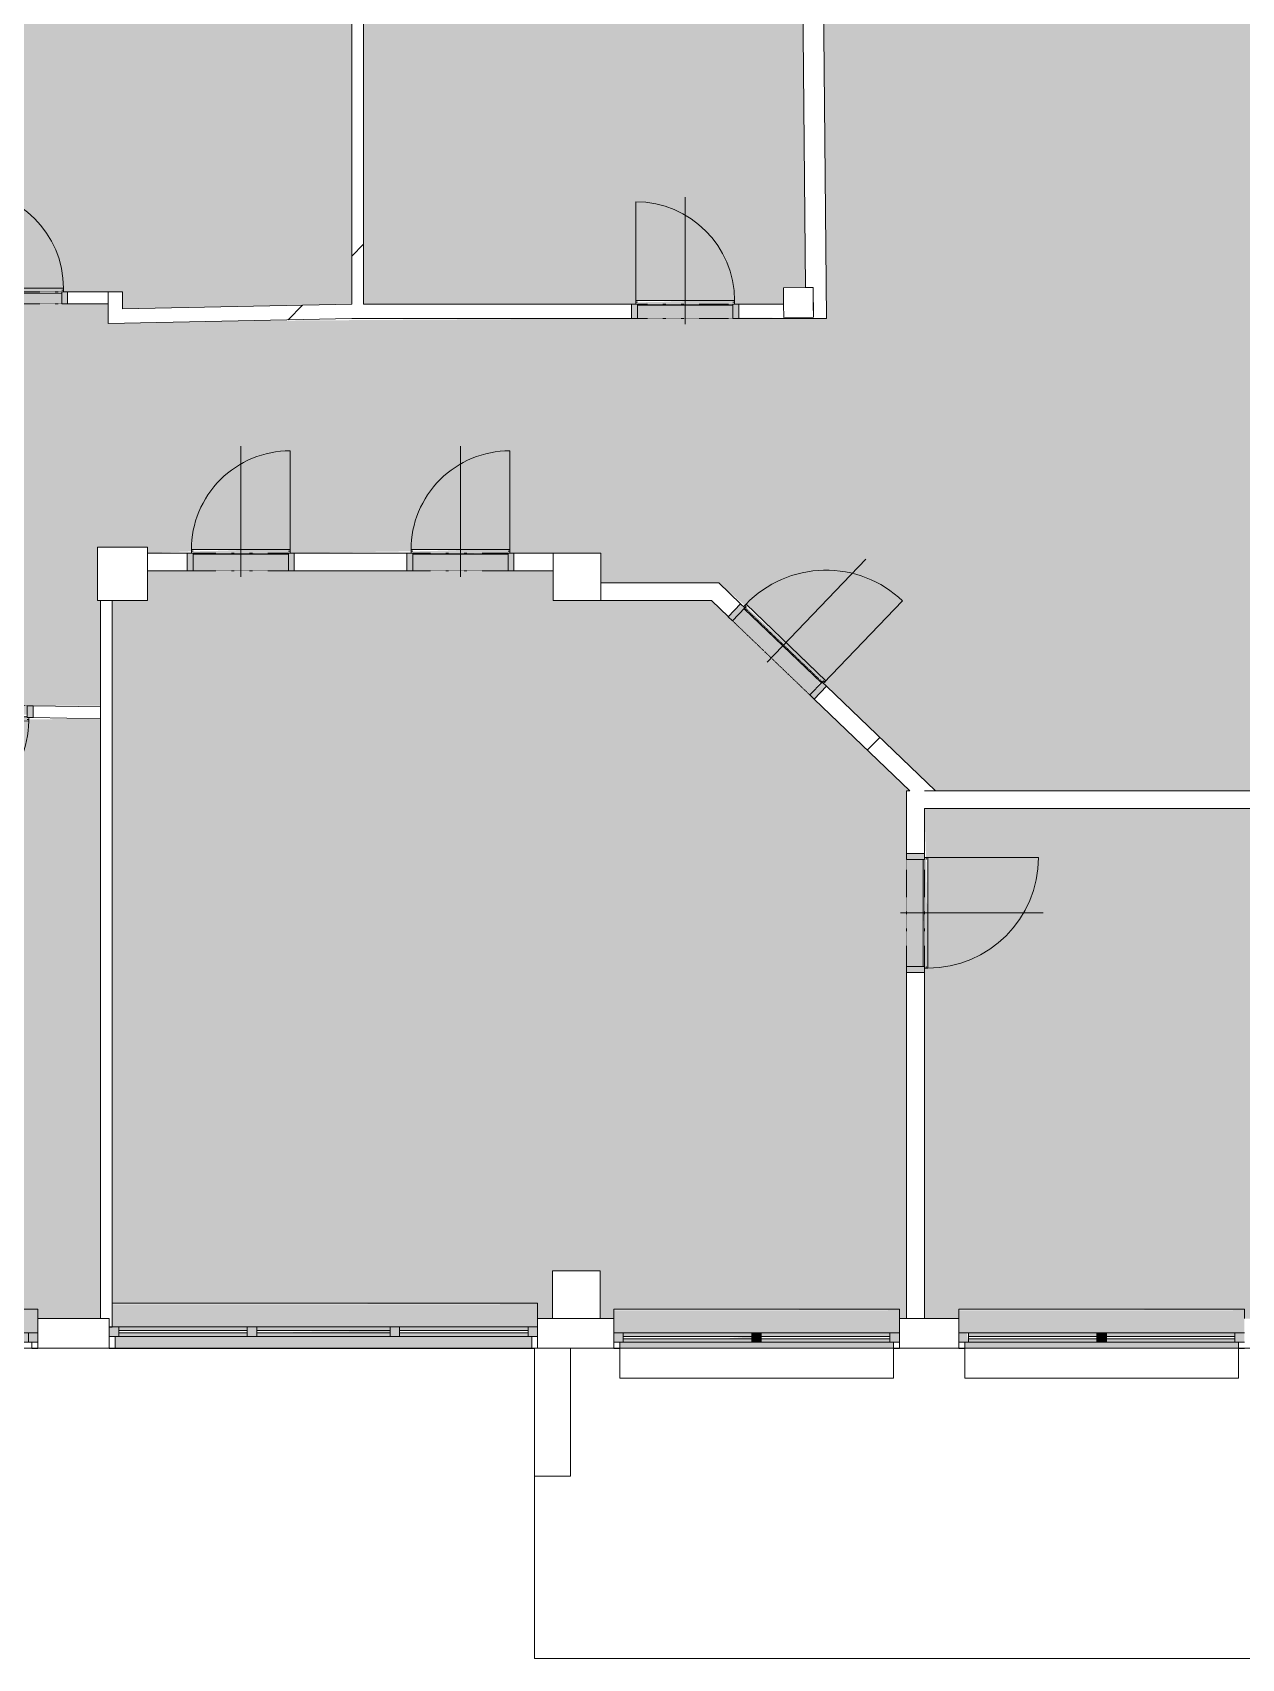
# Model space of a CAD drawing. Header units: millimetres. Extents: x -4051 to 472247, y -45352 to 20466.
# Drawn here: x 340575 to 350735, y -31577 to -17908 of the extents above; entities that cross this region are included whole.
import ezdxf

# ---------------------------------------------------------------- set-up
doc = ezdxf.new("R2010")
doc.units = ezdxf.units.MM
doc.linetypes.add('Čerchovaná se dvěma tečkami', pattern=[2.59, 1, -0.53, 0, -0.53, 0, -0.53])
for name, color, linetype, lineweight in [('A-DETL-THIN', 151, 'Continuous', 9), ('A-DOOR', 31, 'Continuous', 9), ('A-DOOR-FRAM', 31, 'Continuous', 9), ('A-FLOR', 192, 'Continuous', 9), ('A-GENM', 13, 'Continuous', 9), ('A-GLAZ', 151, 'Continuous', 9), ('A-WALL', 113, 'Continuous', 9), ('A-WALL-PATT', 111, 'Continuous', 9), ('Q-SPCQ', 91, 'Continuous', 9), ('S-COLS', 52, 'Continuous', 9)]:
    doc.layers.add(name, color=color, linetype=linetype, lineweight=lineweight)
pattern_1 = [(45, (261221, 0), (-4242.64, 4242.64), [])]
pattern_2 = [(45, (261221, 0), (-7184.2, 7184.2), []), (45, (264094, 0), (-7184.2, 7184.2), []), (45, (269842, 0), (-4310.5, 10057.9), [4064, -2032, 67.06, -1964.94])]

# ---------------------------------------------------------------- blocks, each defined once
blk = doc.blocks.new('DVERE_1k_oblozka - DD03_01_800x1970_koupelna-1935638-Mapka _ závislý 1')
at = {"layer": 'A-DOOR'}
h = blk.add_hatch(color=151, dxfattribs=at)
h.paths.add_polyline_path([(450, -63), (450, 57), (400, 57), (400, -63)])
h.paths.add_polyline_path([(-400, -63), (-400, 57), (-450, 57), (-450, -63)])
blk.add_hatch(color=151, dxfattribs=at).paths.add_polyline_path([(312, 47), (400, 57), (415, 87), (-400, 72), (-400, 47)])
for p, q in [((0, -113), (0, 957)), ((-415, 57), (-415, 917)), ((-400, 57), (-450, 57)), ((-450, 57), (-450, -63)), ((415, 87), (-415, 87)), ((-415, 87), (-415, 72)), ((-415, 72), (-400, 72)), ((-400, -63), (-400, 57)), ((-400, 47), (400, 47)), ((305, 87), (-305, 87)), ((400, 72), (415, 72)), ((450, 57), (400, 57)), ((400, 57), (400, -63)), ((415, 72), (415, 87)), ((415, 87), (415, 57)), ((450, -63), (450, 57)), ((-450, -63), (-400, -63)), ((400, -63), (450, -63))]:
    blk.add_line(p, q, dxfattribs=at)
at = {"layer": 'A-DOOR', "linetype": 'Čerchovaná se dvěma tečkami'}
for p, q in [((-400, 57), (400, 57)), ((-400, -63), (400, -63))]:
    blk.add_line(p, q, dxfattribs=at)
at = {"layer": 'A-DOOR'}
blk.add_arc((-415, 87), 830, 360, 90, dxfattribs=at)
at = {"layer": 'A-DOOR-FRAM'}
for p, q in [((-400, 57), (-450, 57)), ((-400, -63), (-400, 57)), ((400, 57), (400, -63)), ((400, 57), (450, 57)), ((-450, -63), (-400, -63)), ((450, -63), (400, -63))]:
    blk.add_line(p, q, dxfattribs=at)
blk = doc.blocks.new('OKNO_1k_nadsvetlik - OKNO_1k_nadsvetlik_1200 x 1850-1969509-Mapka _ závislý 1')
at = {"layer": 'A-GLAZ'}
h = blk.add_hatch(color=256, dxfattribs=at)
h.paths.add_polyline_path([(520, 75), (520, -5), (600, -5), (600, 75)])
h.paths.add_polyline_path([(-600, 75), (-600, -5), (-520, -5), (-520, 75)])
blk.add_hatch(color=256, dxfattribs=at).paths.add_polyline_path([(-520, 75), (-520, -5), (520, -5), (520, 75), (-190, 75)])
for p, q in [((-550, 126), (-600, 126)), ((-600, 75), (-550, 75)), ((-520, 75), (-600, 75)), ((-550, 75), (-550, 125)), ((520, 75), (-520, 75)), ((-520, 75), (-520, -5)), ((600, 75), (520, 75)), ((520, -5), (520, 75)), ((600, 126), (550, 126)), ((550, 125), (550, 75)), ((550, 75), (600, 75)), ((-600, -5), (-520, -5)), ((-520, -5), (520, -5)), ((520, -5), (600, -5))]:
    blk.add_line(p, q, dxfattribs=at)
blk = doc.blocks.new('parapet s nosem_vnitní - parapet s nosem_vnitní-V100-Mapka _ závislý 1')
at = {"layer": 'A-GENM'}
for points in [[(-190, 0), (-600, 0), (-600, -190), (600, -190), (600, 0), (520, 0)], [(-600, -190), (-600, -197), (-190, -190)]]:
    blk.add_hatch(color=151, dxfattribs=at).paths.add_polyline_path(points)
for p, q in [((-600, -190), (-600, -120)), ((600, -120), (600, -190)), ((-600, -190), (-600, -200)), ((-600, -200), (600, -200)), ((-600, -200), (600, -200)), ((600, -200), (600, -190))]:
    blk.add_line(p, q, dxfattribs=at)
blk = doc.blocks.new('OKNO_3k_nadsvetlik - OKNO_3k_nadsvetlik_3600x1850-1975422-Mapka _ závislý 1')
at = {"layer": 'A-GLAZ'}
h = blk.add_hatch(color=256, dxfattribs=at)
h.paths.add_polyline_path([(1800, 25), (1720, 25), (1720, -55), (1800, -53)])
h.paths.add_polyline_path([(-1800, 25), (-1800, -55), (-1720, -55), (-1720, 25)])
h = blk.add_hatch(color=256, dxfattribs=at)
h.paths.add_polyline_path([(-640, 25), (-1720, 25), (-1720, -5), (-640, -5)])
h.paths.add_polyline_path([(756, 25), (640, 25), (640, -5), (1720, -5), (1720, 25)])
h.paths.add_polyline_path([(-560, 25), (-560, -5), (560, -5), (560, 25)])
h.paths.add_polyline_path([(560, -25), (-560, -25), (-560, -55), (560, -55)])
h.paths.add_polyline_path([(-1298, -25), (-1720, -25), (-1720, -55), (-640, -55), (-640, -25)])
h.paths.add_polyline_path([(756, -25), (640, -25), (640, -55), (1720, -55), (1720, -25)])
h = blk.add_hatch(color=256, dxfattribs=at)
h.paths.add_polyline_path([(-640, 25), (-640, -55), (-560, -55), (-560, 25)])
h.paths.add_polyline_path([(560, 25), (560, -55), (640, -55), (640, 25)])
blk.add_hatch(color=256, dxfattribs=at).paths.add_polyline_path([(-560, -5), (-560, -25), (560, -5)])
at = {"layer": 'A-GLAZ', "color": 63}
for p, q in [((-1800, 25), (-1750, 25)), ((-1720, 25), (-1800, 25)), ((-1750, 25), (-1750, 125)), ((-1720, -55), (-1720, 25)), ((-560, 25), (-640, 25)), ((-640, 25), (-640, -55)), ((-560, -55), (-560, 25)), ((640, 25), (560, 25)), ((560, 25), (560, -55)), ((640, -55), (640, 25)), ((1800, 25), (1720, 25)), ((1720, 25), (1720, -55)), ((1750, 125), (1750, 25)), ((1750, 25), (1800, 25)), ((-1800, -55), (-1720, -55)), ((-640, -5), (-1720, -5)), ((-1720, -5), (-1720, -25)), ((-1720, -25), (-640, -25)), ((-640, -25), (-640, -5)), ((-640, -55), (-560, -55)), ((560, -5), (-560, -5)), ((-560, -5), (-560, -25)), ((-560, -25), (560, -25)), ((560, -25), (560, -5)), ((560, -55), (640, -55)), ((1720, -5), (640, -5)), ((640, -5), (640, -25)), ((640, -25), (1720, -25)), ((1720, -25), (1720, -5)), ((1720, -55), (1800, -55))]:
    blk.add_line(p, q, dxfattribs=at)
at = {"layer": 'A-GLAZ', "color": 40}
for p, q in [((-1750, 126), (-1775, 126)), ((1800, 126), (1750, 126))]:
    blk.add_line(p, q, dxfattribs=at)
at = {"layer": 'A-GLAZ', "color": 41}
blk.add_line((1750, 126), (-1750, 126), dxfattribs=at)
at = {"layer": 'A-GLAZ', "color": 253}
for p, q in [((-640, 25), (-1720, 25)), ((560, 25), (-560, 25)), ((1720, 25), (640, 25)), ((-1720, -55), (-640, -55)), ((-560, -55), (560, -55)), ((640, -55), (1720, -55))]:
    blk.add_line(p, q, dxfattribs=at)
blk = doc.blocks.new('parapet s nosem_vnitní - parapet s nosem_vnitní-1280309-Mapka _ závislý 1')
at = {"layer": 'A-GENM'}
blk.add_hatch(color=151, dxfattribs=at).paths.add_polyline_path([(-1720, 0), (-1800, 0), (-1800, -190), (1775, -190), (1775, 0), (-1298, 0)])
at = {"layer": 'A-GENM', "color": 253}
for p, q in [((-1800, -190), (-1800, -70)), ((-1800, -190), (-1800, -200)), ((-1800, -200), (1779, -200)), ((-1800, -200), (1779, -200))]:
    blk.add_line(p, q, dxfattribs=at)
blk = doc.blocks.new('parapet_ext - parapet_ext-1802008-Mapka _ závislý 1')
at = {"layer": 'Q-SPCQ'}
blk.add_hatch(color=151, dxfattribs=at).paths.add_polyline_path([(1750, 100), (-1750, 100), (-1750, 0), (1750, 0)])
at = {"layer": 'Q-SPCQ', "color": 253}
blk.add_line((-1750, 100), (1750, 100), dxfattribs=at)
blk = doc.blocks.new('OKNO_2k_nadsvetlik - OKNO_2k_nadsvetlik 1800x2400-1972502-Mapka _ závislý 1')
at = {"layer": 'A-GLAZ'}
h = blk.add_hatch(color=256, dxfattribs=at)
h.paths.add_polyline_path([(-1120, 75), (-1200, 75), (-1200, -5), (-1120, -5), (-1120, 75)])
h.paths.add_polyline_path([(1200, 75), (1120, 75), (1120, -5), (1200, -5)])
h = blk.add_hatch(color=256, dxfattribs=at)
h.paths.add_polyline_path([(288, 75), (40, 75), (40, 45), (1120, 45), (1120, 75)])
h.paths.add_polyline_path([(-1120, 75), (-1120, 45), (-40, 45), (-40, 75), (-739, 75)])
h.paths.add_polyline_path([(40, 25), (40, -5), (1120, -5), (1120, 25), (288, 25)])
h.paths.add_polyline_path([(-739, 25), (-1120, 25), (-1120, -5), (-40, -5), (-40, 25)])
for points in [[(-40, -5), (40, -5), (40, 75), (-40, 75)], [(40, 45), (40, 25), (288, 45)]]:
    blk.add_hatch(color=256, dxfattribs=at).paths.add_polyline_path(points)
for p, q in [((-1150, 126), (-1200, 126)), ((-1200, 75), (-1150, 75)), ((-1120, 75), (-1200, 75)), ((-1150, 75), (-1150, 125)), ((-1120, -5), (-1120, 75)), ((-40, 75), (-1120, 75)), ((-40, 45), (-1120, 45)), ((-1120, 45), (-1120, 25)), ((-1120, 25), (-40, 25)), ((40, 75), (-40, 75)), ((-40, 75), (-40, -5)), ((-40, 25), (-40, 45)), ((1120, 75), (40, 75)), ((40, -5), (40, 75)), ((1120, 45), (40, 45)), ((40, 45), (40, 25)), ((40, 25), (1120, 25)), ((1200, 75), (1120, 75)), ((1120, 75), (1120, -5)), ((1120, 25), (1120, 45)), ((1200, 126), (1150, 126)), ((1150, 125), (1150, 75)), ((1150, 75), (1200, 75)), ((-1200, -5), (-1120, -5)), ((-1120, -5), (-40, -5)), ((-40, -5), (40, -5)), ((40, -5), (1120, -5)), ((1120, -5), (1200, -5))]:
    blk.add_line(p, q, dxfattribs=at)
blk = doc.blocks.new('parapet s nosem_vnitní - parapet s nosem_vnitní-V102-Mapka _ závislý 1')
at = {"layer": 'A-GENM'}
blk.add_hatch(color=151, dxfattribs=at).paths.add_polyline_path([(40, 0), (-1200, 0), (-1200, -190), (1200, -190), (1200, 0), (288, 0)])
for p, q in [((-1200, -190), (-1200, -120)), ((1200, -120), (1200, -190)), ((-1200, -190), (-1200, -200)), ((-1200, -200), (1200, -200)), ((-1200, -200), (1200, -200)), ((1200, -200), (1200, -190))]:
    blk.add_line(p, q, dxfattribs=at)
blk = doc.blocks.new('parapet_ext - parapet_ext-1801991-Mapka _ závislý 1')
at = {"layer": 'Q-SPCQ'}
blk.add_hatch(color=151, dxfattribs=at).paths.add_polyline_path([(-1150, 50), (-1150, 0), (1150, 0), (1150, 50), (-1120, 50)])
for p, q in [((-1150, 51), (-1150, 300)), ((-1150, 300), (1150, 300)), ((1150, 300), (1150, 51))]:
    blk.add_line(p, q, dxfattribs=at)
blk = doc.blocks.new('OKNO_2k_nadsvetlik - OKNO_2k_nadsvetlik 2400 x 1850-1972488-Mapka _ závislý 1')
at = {"layer": 'A-GLAZ'}
h = blk.add_hatch(color=256, dxfattribs=at)
h.paths.add_polyline_path([(1134, 75), (1120, 75), (1134, -5), (1200, -5), (1200, 75)])
h.paths.add_polyline_path([(-1120, 75), (-1200, 75), (-1200, -5), (-1120, -5), (-1120, 75)])
h = blk.add_hatch(color=256, dxfattribs=at)
h.paths.add_polyline_path([(1120, 75), (40, 75), (40, 45), (1120, 45)])
h.paths.add_polyline_path([(-1120, 75), (-1120, 45), (-40, 45), (-40, 75), (-920, 75)])
h.paths.add_polyline_path([(-1120, 25), (-1120, -5), (-40, -5), (-40, 25), (-920, 25)])
h.paths.add_polyline_path([(40, 25), (40, -5), (1120, -5), (1120, 25)])
blk.add_hatch(color=256, dxfattribs=at).paths.add_polyline_path([(-40, -5), (40, -5), (40, 75), (-40, 75)])
for p, q in [((-1150, 126), (-1200, 126)), ((-1200, 75), (-1150, 75)), ((-1120, 75), (-1200, 75)), ((-1150, 75), (-1150, 125)), ((-1120, -5), (-1120, 75)), ((-40, 75), (-1120, 75)), ((-40, 45), (-1120, 45)), ((-1120, 45), (-1120, 25)), ((-1120, 25), (-40, 25)), ((40, 75), (-40, 75)), ((-40, 75), (-40, -5)), ((-40, 25), (-40, 45)), ((1120, 75), (40, 75)), ((40, -5), (40, 75)), ((1120, 45), (40, 45)), ((40, 45), (40, 25)), ((40, 25), (1120, 25)), ((1200, 75), (1120, 75)), ((1120, 75), (1120, -5)), ((1120, 25), (1120, 45)), ((1200, 126), (1150, 126)), ((1150, 125), (1150, 75)), ((1150, 75), (1200, 75)), ((-1200, -5), (-1120, -5)), ((-1120, -5), (-40, -5)), ((-40, -5), (40, -5)), ((40, -5), (1120, -5)), ((1120, -5), (1200, -5))]:
    blk.add_line(p, q, dxfattribs=at)
blk = doc.blocks.new('DVERE_1k_oblozka - DD03_01_900x1970_koupelna-V136-Mapka _ závislý 1')
at = {"layer": 'A-DOOR'}
h = blk.add_hatch(color=151, dxfattribs=at)
h.paths.add_polyline_path([(500, -78), (500, 72), (450, 72), (450, -78)])
h.paths.add_polyline_path([(-450, 72), (-500, 72), (-500, -78), (-450, -78)])
blk.add_hatch(color=151, dxfattribs=at).paths.add_polyline_path([(465, 102), (-450, 87), (-450, 62), (450, 72), (450, 87)])
for p, q in [((-465, 72), (-465, 1032)), ((0, -128), (0, 1072)), ((-450, 72), (-500, 72)), ((-500, 72), (-500, -78)), ((465, 102), (-465, 102)), ((-465, 102), (-465, 87)), ((-465, 87), (-450, 87)), ((-450, -78), (-450, 72)), ((-450, 62), (450, 62)), ((355, 102), (-355, 102)), ((450, 87), (465, 87)), ((500, 72), (450, 72)), ((450, 72), (450, -78)), ((465, 87), (465, 102)), ((465, 102), (465, 72)), ((500, -78), (500, 72)), ((-500, -78), (-450, -78)), ((450, -78), (500, -78))]:
    blk.add_line(p, q, dxfattribs=at)
at = {"layer": 'A-DOOR', "linetype": 'Čerchovaná se dvěma tečkami'}
for p, q in [((-450, 72), (450, 72)), ((-450, -78), (450, -78))]:
    blk.add_line(p, q, dxfattribs=at)
at = {"layer": 'A-DOOR'}
blk.add_arc((-465, 102), 930, 360, 90, dxfattribs=at)
at = {"layer": 'A-DOOR-FRAM'}
for p, q in [((-450, 72), (-500, 72)), ((-450, -78), (-450, 72)), ((450, 72), (450, -78)), ((450, 72), (500, 72)), ((-500, -78), (-450, -78)), ((500, -78), (450, -78))]:
    blk.add_line(p, q, dxfattribs=at)
blk = doc.blocks.new('DVERE_1k_oblozka - DD03_01_900x1970_koupelna-1549515-Mapka _ závislý 1')
at = {"layer": 'A-DOOR'}
h = blk.add_hatch(color=151, dxfattribs=at)
h.paths.add_polyline_path([(-500, -72), (-450, -72), (-450, 78), (-500, 78), (-500, -46)])
h.paths.add_polyline_path([(450, -72), (500, -72), (500, 78), (450, 78)])
blk.add_hatch(color=151, dxfattribs=at).paths.add_polyline_path([(-465, -102), (450, -87), (440, -62), (-450, -72), (-455, -93)])
for p, q in [((-500, 78), (-450, 78)), ((-500, -72), (-500, 78)), ((-450, 78), (-450, -72)), ((0, 128), (0, -1072)), ((450, 78), (500, 78)), ((450, -72), (450, 78)), ((500, 78), (500, -72)), ((-450, -72), (-500, -72)), ((-465, -72), (-465, -1032)), ((-465, -87), (-450, -87)), ((-465, -102), (-465, -87)), ((-465, -87), (-465, -102)), ((-450, -87), (-465, -87)), ((465, -102), (-465, -102)), ((-450, -62), (450, -62)), ((-450, -87), (-450, -62)), ((355, -102), (-355, -102)), ((450, -62), (450, -87)), ((500, -72), (450, -72)), ((450, -87), (465, -87)), ((465, -87), (450, -87)), ((465, -102), (465, -72)), ((465, -87), (465, -102)), ((465, -102), (465, -87))]:
    blk.add_line(p, q, dxfattribs=at)
at = {"layer": 'A-DOOR', "linetype": 'Čerchovaná se dvěma tečkami'}
for p, q in [((-450, 78), (450, 78)), ((-450, -72), (450, -72))]:
    blk.add_line(p, q, dxfattribs=at)
at = {"layer": 'A-DOOR'}
blk.add_arc((-465, -102), 930, 270, 0, dxfattribs=at)
at = {"layer": 'A-DOOR-FRAM'}
for p, q in [((-500, 78), (-450, 78)), ((-450, 78), (-450, -72)), ((450, -72), (450, 78)), ((500, 78), (450, 78)), ((-450, -72), (-500, -72)), ((450, -72), (500, -72))]:
    blk.add_line(p, q, dxfattribs=at)
blk = doc.blocks.new('DVERE_1k_oblozka - DD03_01_800x1970_koupelna-1549528-Mapka _ závislý 1')
at = {"layer": 'A-DOOR'}
h = blk.add_hatch(color=151, dxfattribs=at)
h.paths.add_polyline_path([(450, 78), (400, 78), (400, -72), (450, -72)])
h.paths.add_polyline_path([(-400, 78), (-450, 78), (-450, -72), (-400, -72)])
blk.add_hatch(color=151, dxfattribs=at).paths.add_polyline_path([(400, -62), (-400, -72), (-415, -102), (400, -87), (400, -72)])
for p, q in [((-450, 78), (-400, 78)), ((-450, -72), (-450, 78)), ((-400, 78), (-400, -72)), ((0, 128), (0, -972)), ((400, 78), (450, 78)), ((400, -72), (400, 78)), ((450, 78), (450, -72)), ((-400, -72), (-450, -72)), ((-415, -72), (-415, -932)), ((-415, -87), (-400, -87)), ((-415, -102), (-415, -87)), ((415, -102), (-415, -102)), ((-400, -62), (400, -62)), ((305, -102), (-305, -102)), ((450, -72), (400, -72)), ((400, -87), (415, -87)), ((415, -102), (415, -72)), ((415, -87), (415, -102))]:
    blk.add_line(p, q, dxfattribs=at)
at = {"layer": 'A-DOOR', "linetype": 'Čerchovaná se dvěma tečkami'}
for p, q in [((-400, 78), (400, 78)), ((-400, -72), (400, -72))]:
    blk.add_line(p, q, dxfattribs=at)
at = {"layer": 'A-DOOR'}
blk.add_arc((-415, -102), 830, 270, 0, dxfattribs=at)
at = {"layer": 'A-DOOR-FRAM'}
for p, q in [((-450, 78), (-400, 78)), ((-400, 78), (-400, -72)), ((400, -72), (400, 78)), ((450, 78), (400, 78)), ((-400, -72), (-450, -72)), ((400, -72), (450, -72))]:
    blk.add_line(p, q, dxfattribs=at)
blk = doc.blocks.new('DVERE_1k_oblozka - DD03_01_800x1970_koupelna-1549519-Mapka _ závislý 1')
at = {"layer": 'A-DOOR'}
h = blk.add_hatch(color=151, dxfattribs=at)
h.paths.add_polyline_path([(450, -47), (450, 53), (400, 53), (400, -47)])
h.paths.add_polyline_path([(-400, -47), (-400, 53), (-450, 53), (-450, -47)])
blk.add_hatch(color=151, dxfattribs=at).paths.add_polyline_path([(415, -77), (400, -37), (-400, -47), (-415, -77), (82, -77)])
for p, q in [((-450, 53), (-400, 53)), ((-450, -47), (-450, 53)), ((-400, 53), (-400, -47)), ((0, 103), (0, -947)), ((400, 53), (450, 53)), ((400, -47), (400, 53)), ((450, 53), (450, -47)), ((-400, -47), (-450, -47)), ((-415, -47), (-415, -907)), ((-415, -62), (-400, -62)), ((-415, -77), (-415, -62)), ((415, -77), (-415, -77)), ((-400, -37), (400, -37)), ((305, -77), (-305, -77)), ((450, -47), (400, -47)), ((400, -62), (415, -62)), ((415, -77), (415, -47)), ((415, -62), (415, -77))]:
    blk.add_line(p, q, dxfattribs=at)
at = {"layer": 'A-DOOR', "linetype": 'Čerchovaná se dvěma tečkami'}
for p, q in [((-400, 53), (400, 53)), ((-400, -47), (400, -47))]:
    blk.add_line(p, q, dxfattribs=at)
at = {"layer": 'A-DOOR'}
blk.add_arc((-415, -77), 830, 270, 0, dxfattribs=at)
at = {"layer": 'A-DOOR-FRAM'}
for p, q in [((-450, 53), (-400, 53)), ((-400, 53), (-400, -47)), ((400, -47), (400, 53)), ((450, 53), (400, 53)), ((-400, -47), (-450, -47)), ((400, -47), (450, -47))]:
    blk.add_line(p, q, dxfattribs=at)
blk = doc.blocks.new('DVERE_1k_oblozka - DD03_01_800x1970_koupelna-1549521-Mapka _ závislý 1')
at = {"layer": 'A-DOOR'}
h = blk.add_hatch(color=151, dxfattribs=at)
h.paths.add_polyline_path([(400, 47), (400, -53), (450, -53), (450, 47)])
h.paths.add_polyline_path([(-450, 47), (-450, -53), (-400, -53), (-400, 47)])
blk.add_hatch(color=151, dxfattribs=at).paths.add_polyline_path([(-398, 77), (-400, 62), (-398, 37), (400, 47), (415, 77), (176, 77)])
for p, q in [((-415, 47), (-415, 907)), ((0, -103), (0, 947)), ((-400, 47), (-450, 47)), ((-450, 47), (-450, -53)), ((415, 77), (-415, 77)), ((-415, 77), (-415, 62)), ((-415, 62), (-400, 62)), ((-400, -53), (-400, 47)), ((-400, 37), (400, 37)), ((305, 77), (-305, 77)), ((400, 62), (415, 62)), ((450, 47), (400, 47)), ((400, 47), (400, -53)), ((415, 62), (415, 77)), ((415, 77), (415, 47)), ((450, -53), (450, 47)), ((-450, -53), (-400, -53)), ((400, -53), (450, -53))]:
    blk.add_line(p, q, dxfattribs=at)
at = {"layer": 'A-DOOR', "linetype": 'Čerchovaná se dvěma tečkami'}
for p, q in [((-400, 47), (400, 47)), ((-400, -53), (400, -53))]:
    blk.add_line(p, q, dxfattribs=at)
at = {"layer": 'A-DOOR'}
blk.add_arc((-415, 77), 830, 360, 90, dxfattribs=at)
at = {"layer": 'A-DOOR-FRAM'}
for p, q in [((-400, 47), (-450, 47)), ((-400, -53), (-400, 47)), ((400, 47), (400, -53)), ((400, 47), (450, 47)), ((-450, -53), (-400, -53)), ((450, -53), (400, -53))]:
    blk.add_line(p, q, dxfattribs=at)

msp = doc.modelspace()

# ---------------------------------------------------------------- hatches: boundary and pattern name
at = {"layer": 'A-FLOR'}
h = msp.add_hatch(color=151, dxfattribs=at)
h.paths.add_polyline_path([(332960, -30077), (332960, -29536), (333360, -29536), (333360, -24894), (332570, -24909), (332568, -24924), (331770, -24909), (331755, -24894), (331160, -24894), (331160, -30077), (331651, -30077), (331651, -29899), (332851, -29907), (332851, -30077)])
h.paths.add_polyline_path([(320921, -30047), (320961, -30047), (320921, -26558), (322710, -25127), (322512, -24955), (322491, -24943), (321887, -24296), (321887, -24274), (321471, -23844), (321471, -23917), (321071, -23917), (321069, -23667), (318321, -23699), (318321, -30047), (318470, -30047), (318470, -29897), (320870, -29907), (320870, -30047)])
h.paths.add_polyline_path([(315470, -30047), (315470, -29902), (316370, -29907), (316370, -30047), (316670, -30047), (316670, -29899), (317870, -29907), (317870, -30047), (318171, -30047), (318171, -23684), (317454, -23708), (317448, -23718), (316548, -23703), (316548, -23693), (315382, -23700), (315382, -23970), (314962, -23970), (314962, -24139), (315041, -24139), (315032, -25639), (314962, -25639), (314962, -29536), (315362, -29536), (315381, -30047)])
h.paths.add_polyline_path([(327460, -30047), (327460, -29847), (331060, -29847), (331060, -23687), (327357, -23687), (327357, -23937), (326957, -23937), (326957, -23710), (326429, -24290), (326419, -24312), (325793, -24937), (325773, -24937), (325629, -25102), (327365, -26688), (327365, -30047)])
h.paths.add_polyline_path([(326965, -30047), (326965, -29677), (327215, -29677), (327215, -26755), (325478, -25177), (325380, -25192), (325380, -25207), (324480, -25192), (324465, -25177), (324249, -25177), (324249, -30047), (324470, -30047), (324470, -29897), (326870, -29907), (326870, -30047)])
h.paths.add_polyline_path([(324085, -30047), (324085, -25177), (323850, -25192), (323850, -25207), (322950, -25192), (322935, -25177), (322900, -25177), (322888, -25177), (321072, -26630), (321111, -29677), (321471, -29677), (321471, -29897), (323870, -29907), (323870, -30047), (324085, -30047)])
h.paths.add_polyline_path([(344820, -28719), (344945, -28719), (344945, -28319), (345345, -28319), (345346, -28719), (345460, -28719), (345460, -28640), (347860, -28649), (347860, -28719), (347920, -28719), (347920, -25759), (348060, -25759), (348056, -24859), (347920, -24859), (347920, -24282), (347947, -24282), (347108, -23477), (347196, -23368), (346556, -22753), (346459, -22854), (346282, -22684), (344951, -22684), (344951, -22434), (344571, -22434), (344571, -22294), (343771, -22294), (343771, -22434), (342725, -22434), (342725, -22294), (341925, -22294), (341925, -22434), (341540, -22434), (341540, -22684), (341245, -22684), (341245, -28590), (344820, -28599)])
h.paths.add_polyline_path([(356960, -28719), (356960, -28319), (357360, -28319), (357360, -25308), (352930, -25276), (352944, -25291), (352030, -25267), (352014, -25252), (351345, -25252), (351345, -28719), (351410, -28719), (351410, -28640), (353810, -28649), (353810, -28719), (354410, -28719), (354410, -28642), (355610, -28649), (355610, -28719), (355930, -28719), (355930, -28644), (356830, -28649), (356830, -28719)])
h.paths.add_polyline_path([(348360, -28719), (348360, -28640), (350760, -28649), (350760, -28719), (350945, -28719), (350945, -28319), (351195, -28319), (351195, -24432), (348070, -24432), (348085, -24859), (348100, -24859), (348085, -25759), (348070, -25774), (348070, -28719)])
h.paths.add_polyline_path([(339310, -28719), (339420, -28719), (339420, -28642), (340620, -28649), (340620, -28719), (341145, -28719), (341145, -23677), (340529, -23682), (340544, -23697), (339729, -23668), (339714, -23653), (339349, -23652), (339349, -23957), (338921, -23957), (338910, -26080), (338910, -28319), (339310, -28319), (339310, -28649)])
h.paths.add_polyline_path([(352930, -25251), (352931, -25111), (357360, -25158), (357360, -24364), (357282, -24364), (357290, -22864), (357360, -22864), (357360, -22684), (356960, -22684), (356960, -22468), (352917, -22421), (352742, -22682), (352744, -22692), (352167, -23402), (352151, -23405), (351345, -24439), (351345, -25094), (352031, -25102), (352031, -25242), (352930, -25251)])
h.paths.add_polyline_path([(333620, -25069), (333620, -24889), (338810, -24889), (338808, -23647), (333461, -23647), (333461, -24889), (333611, -24894), (333618, -25019)])
h.paths.add_polyline_path([(324085, -25027), (325489, -25016), (326917, -23537), (330860, -23537), (330860, -23167), (331160, -23167), (331160, -24794), (333360, -24794), (333360, -23937), (332961, -23937), (332961, -23527), (334558, -23527), (334558, -22377), (338198, -22377), (338198, -21817), (339258, -21817), (339251, -23437), (338819, -23437), (338819, -23537), (339731, -23553), (339731, -23643), (340530, -23643), (340531, -23567), (341145, -23567), (341145, -22684), (341120, -22684), (341120, -22234), (341540, -22234), (341540, -22284), (341925, -22269), (341925, -22254), (342725, -22269), (342740, -22284), (343771, -22269), (343771, -22254), (344571, -22269), (344586, -22284), (345351, -22284), (345351, -22534), (346342, -22534), (346573, -22735), (346595, -22735), (347222, -23358), (347222, -23379), (348164, -24282), (351278, -24282), (352062, -23303), (352173, -23360), (352690, -22668), (352602, -22582), (352752, -22355), (352759, -21754), (352849, -21754), (352849, -20955), (352768, -20954), (352769, -20380), (352735, -20379), (352735, -19226), (352710, -19226), (352710, -19175), (352635, -19175), (352620, -18955), (352605, -18955), (352620, -18355), (352635, -18340), (352635, -17238), (349687, -17238), (349686, -17408), (348660, -17408), (348660, -17535), (347460, -17528), (347460, -17408), (347222, -17408), (347247, -20311), (346460, -20303), (346460, -20201), (345660, -20201), (345660, -20311), (342265, -20332), (341210, -20354), (341210, -20188), (340820, -20188), (340820, -20098), (340020, -20098), (340020, -20188), (338980, -20188), (338974, -17808), (338848, -17808), (338848, -17238), (336596, -17238), (336611, -17852), (336626, -17852), (336611, -18652), (336596, -18667), (336611, -19775), (336626, -19775), (336611, -20375), (336596, -20390), (336596, -20657), (334493, -20657), (334493, -20281), (334344, -20296), (334344, -20311), (333744, -20296), (333729, -20281), (333330, -20281), (333330, -21508), (332677, -21523), (332677, -21538), (332077, -21523), (332062, -21508), (330347, -21523), (330347, -21538), (329747, -21523), (329732, -21508), (329597, -21523), (329597, -21748), (328734, -21748), (328734, -21658), (327834, -21658), (327834, -21748), (324644, -21748), (323021, -20301), (323021, -18728), (322748, -18728), (322748, -18805), (321548, -18798), (321548, -18728), (321471, -18728), (321471, -20626), (321381, -20626), (321381, -21426), (321471, -21426), (321471, -21716), (316551, -21716), (316548, -22136), (314962, -22136), (314962, -22266), (314722, -22266), (314733, -23166), (314962, -23166), (314968, -23552), (316548, -23544), (316551, -23683), (317448, -23678), (317448, -23538), (319343, -23527), (319343, -23363), (319567, -23362), (319568, -23526), (321471, -23517), (321471, -23628), (322821, -25027), (323900, -25027)])
h.paths.add_polyline_path([(350960, -22689), (350960, -22289), (351360, -22289), (351345, -22689), (351278, -22689)])
h.paths.add_polyline_path([(352917, -22421), (352917, -22389), (352904, -22401)])
h.paths.add_polyline_path([(356960, -22318), (356960, -22284), (357360, -22270), (357360, -20426), (355843, -20479), (352874, -20443), (352889, -20950), (352898, -20956), (352874, -21755), (352859, -21771), (352859, -22270), (356945, -22318)])
h.paths.add_polyline_path([(328784, -21648), (329497, -21648), (329497, -18728), (328718, -18728), (328718, -18805), (327518, -18798), (327518, -18728), (327357, -18728), (327357, -19128), (326957, -19128), (326957, -18728), (326618, -18728), (326618, -18805), (325418, -18798), (325418, -18728), (324518, -18728), (324518, -18805), (323318, -18798), (323318, -18728), (323171, -18728), (323171, -20233), (324701, -21598), (327489, -21618), (327489, -21648), (327834, -21633), (327834, -21618), (328734, -21633), (328749, -21648)])
h.paths.add_polyline_path([(319671, -21566), (321371, -21565), (321356, -21426), (321341, -21426), (321356, -20626), (321371, -20611), (321371, -19128), (321071, -19128), (321071, -18728), (319671, -18728), (319671, -20311), (319696, -20311), (319696, -20412), (319671, -20412), (319671, -21565)])
h.paths.add_polyline_path([(330347, -21498), (330362, -21408), (331147, -21408), (331147, -19988), (330347, -20003), (330347, -20018), (329747, -20003), (329732, -19988), (329597, -20003), (329597, -21408), (329747, -21408), (329747, -21498), (329940, -21498)])
h.paths.add_polyline_path([(332568, -21498), (332677, -21498), (332677, -21408), (332822, -21408), (332810, -19988), (332677, -20003), (332677, -20018), (332077, -20003), (332062, -19988), (331247, -19988), (331247, -21408), (332077, -21408), (332077, -21498)])
h.paths.add_polyline_path([(333230, -21408), (333250, -21408), (333230, -20281), (332922, -20281), (332922, -21408), (333070, -21408)])
h.paths.add_polyline_path([(335759, -20557), (336496, -20557), (336496, -20375), (336586, -20375), (336586, -19775), (336496, -19775), (336496, -19337), (335498, -19337), (335513, -19792), (335528, -19792), (335513, -20392), (335498, -20402), (335498, -20557)])
h.paths.add_polyline_path([(335398, -20557), (335398, -20392), (335488, -20392), (335488, -19792), (335398, -19792), (335398, -19337), (334593, -19337), (334593, -20557)])
h.paths.add_polyline_path([(355843, -20379), (357360, -20315), (355647, -20329), (355671, -20377)])
h.paths.add_polyline_path([(334048, -20271), (334344, -20271), (334344, -20181), (334493, -20181), (334493, -19237), (334903, -19237), (334903, -17627), (333336, -17627), (333336, -17888), (332937, -17888), (332961, -18728), (333461, -18728), (333461, -18867), (333595, -18867), (333610, -20181), (333744, -20181), (333744, -20271)])
h.paths.add_polyline_path([(341330, -20231), (343257, -20191), (343257, -17408), (342972, -17408), (342972, -17535), (341772, -17528), (341772, -17408), (341172, -17408), (341172, -17535), (339972, -17528), (339972, -17408), (339470, -17408), (339470, -20088), (340020, -20073), (340020, -20058), (340820, -20073), (340835, -20088), (341330, -20088), (341330, -20191)])
h.paths.add_polyline_path([(345645, -20191), (345660, -20176), (345660, -20161), (346460, -20176), (346475, -20191), (346887, -20191), (346888, -20053), (347071, -20051), (347047, -17408), (346830, -17408), (346830, -17535), (345630, -17528), (345630, -17408), (345310, -17408), (345310, -17808), (344910, -17808), (344910, -17408), (344780, -17408), (344780, -17535), (343580, -17528), (343580, -17408), (343357, -17408), (343357, -20191), (345610, -20191)])
h.paths.add_polyline_path([(333230, -20181), (333495, -20181), (333495, -18967), (333461, -18967), (333461, -19138), (332961, -19138), (332940, -18967), (332740, -18967), (332740, -18728), (332510, -18733), (332510, -18805), (331360, -18798), (331360, -18728), (331247, -18728), (331247, -19888), (332922, -19888), (332922, -20181)])
h.paths.add_polyline_path([(330997, -19888), (330997, -18728), (330818, -18728), (330818, -18805), (329618, -18798), (329597, -19888), (330397, -19888)])
h.paths.add_polyline_path([(336496, -19237), (336496, -18652), (336586, -18652), (336586, -17852), (336496, -17852), (336496, -17627), (335003, -17627), (335003, -19237), (335498, -19237)])
h.paths.add_polyline_path([(317616, -19114), (319571, -19105), (319571, -19072), (316779, -19114)])
h.paths.add_polyline_path([(352735, -18955), (352735, -18355), (352645, -18355), (352645, -18955)])
h.paths.add_polyline_path([(315382, -18911), (319571, -18872), (319571, -18728), (315382, -18730), (315382, -18910)])
h.paths.add_polyline_path([(356396, -17928), (357360, -17928), (357360, -17888), (356960, -17888), (356960, -17488), (352735, -17488), (352735, -17928), (356196, -17928)])
h.paths.add_polyline_path([(351346, -17888), (350946, -17866), (350946, -17488), (351346, -17488), (351346, -17880)])
h.paths.add_polyline_path([(333336, -17527), (336496, -17527), (336496, -17238), (332934, -17251), (332936, -17488), (333336, -17488)])
h.paths.add_polyline_path([(339368, -17488), (339368, -17468), (339368, -17468)])
at = {"layer": 'A-WALL-PATT'}
h = msp.add_hatch(dxfattribs=at)
h.set_pattern_fill('FP_12', color=256, style=0, pattern_type=2)
h.set_pattern_definition(pattern_1)
h.paths.add_polyline_path([(343357, -20311), (343357, -17408), (343257, -17408), (343257, -20311)])
h = msp.add_hatch(dxfattribs=at)
h.set_pattern_fill('FP_12', color=256, style=0, pattern_type=2)
h.set_pattern_definition(pattern_1)
h.paths.add_polyline_path([(341330, -20351), (343257, -20311), (343257, -20191), (341330, -20231)])
h = msp.add_hatch(dxfattribs=at)
h.set_pattern_fill('FP_12', color=256, style=0, pattern_type=2)
h.set_pattern_definition(pattern_1)
h.paths.add_polyline_path([(347995, -24282), (348164, -24282), (347248, -23403), (347144, -23512), (347947, -24282)])
h.paths.add_polyline_path([(346423, -22820), (346526, -22711), (346498, -22684), (346282, -22684), (346373, -22772)])
h = msp.add_hatch(dxfattribs=at)
h.set_pattern_fill('FP_12', color=256, style=0, pattern_type=2)
h.set_pattern_definition(pattern_1)
h.paths.add_polyline_path([(341145, -23677), (341145, -23577), (340581, -23567), (340581, -23668), (340646, -23669)])
h.paths.add_polyline_path([(339679, -23652), (339679, -23552), (339489, -23552), (339488, -23649), (339624, -23651)])
h = msp.add_hatch(dxfattribs=at)
h.set_pattern_fill('FP_55', color=256, angle=45, style=0, pattern_type=2)
h.set_pattern_definition([(45, (351134, -28969), (-5747.4, 5747.4), []), (360, (360292.3, -26277), (5747.4, 5747.4), [1016, -10478.7]), (45, (361308, -26277), (-5747.4, 5747.4), [1016, -7112]), (90, (362027, -25559), (-5747.4, 5747.4), [1016, -10478.7]), (135, (362027, -24543), (-5747.4, -5747.4), [1016, -7112]), (360, (360292.3, -23824.3), (5747.4, 5747.4), [1016, -10478.7]), (45, (359574, -24543), (-5747.4, 5747.4), [1016, -7112]), (90, (359574, -25559), (-5747.4, 5747.4), [1016, -10478.7]), (135, (360292, -26277), (-5747.4, -5747.4), [1016, -7112]), (45, (362955.6, -22895.5), (-5747.4, 5747.4), [2032, -6096])])
h.paths.add_polyline_path([(357610, -28969), (357610, -28719), (356830, -28719), (356830, -28969), (357495, -28969)])
h.paths.add_polyline_path([(338910, -28969), (339420, -28969), (339420, -28719), (338910, -28719)])
h.paths.add_polyline_path([(341145, -28969), (341220, -28969), (341220, -28719), (340620, -28719), (340620, -28969)])
h.paths.add_polyline_path([(345345, -28969), (345460, -28969), (345460, -28719), (344820, -28719), (344820, -28969), (345095, -28969)])
h.paths.add_polyline_path([(355610, -28969), (355930, -28969), (355930, -28719), (355610, -28719)])
h.paths.add_polyline_path([(347920, -28969), (348360, -28969), (348360, -28719), (347860, -28719), (347860, -28969)])
h.paths.add_polyline_path([(354410, -28969), (354410, -28719), (353810, -28719), (353810, -28969)])
h.paths.add_polyline_path([(351345, -28969), (351410, -28969), (351410, -28719), (350760, -28719), (350760, -28969), (350945, -28969)])
h = msp.add_hatch(dxfattribs=at)
h.set_pattern_fill('FP_65', color=256, angle=45, style=0, pattern_type=2)
h.set_pattern_definition([(135, (345095, -26633), (-5747, -5747), []), (90, (342403, -17475), (-5747.4, 5747.4), [1016, -10478.7]), (135, (342403, -16459), (-5747.4, -5747.4), [1016, -7112]), (180, (341685, -15741), (-5747.4, -5747.4), [1016, -10478.7]), (225, (340669, -15741), (5747.4, -5747.4), [1016, -7112]), (90, (339950.3, -17475), (-5747.4, 5747.4), [1016, -10478.7]), (135, (340669, -18193.6), (-5747.4, -5747.4), [1016, -7112]), (180, (341685, -18193.6), (-5747.4, -5747.4), [1016, -10478.7]), (225, (342403, -17475), (5747.4, -5747.4), [1016, -7112]), (135, (339021.5, -14812), (-5747.4, -5747.4), [2032, -6096])])
h.paths.add_polyline_path([(344820, -30044), (345095, -30044), (345095, -28969), (344795, -28969), (344795, -30044)])
at = {"layer": 'S-COLS'}
h = msp.add_hatch(dxfattribs=at)
h.set_pattern_fill('FP_69', color=256, style=0, pattern_type=2)
h.set_pattern_definition(pattern_2)
h.paths.add_polyline_path([(346888, -20303), (347138, -20301), (347135, -20051), (346885, -20053), (346887, -20191)])
h = msp.add_hatch(dxfattribs=at)
h.set_pattern_fill('FP_69', color=256, style=0, pattern_type=2)
h.set_pattern_definition(pattern_2)
h.paths.add_polyline_path([(341120, -22684), (341540, -22684), (341540, -22234), (341120, -22234), (341120, -22434)])
h = msp.add_hatch(dxfattribs=at)
h.set_pattern_fill('FP_69', color=256, style=0, pattern_type=2)
h.set_pattern_definition(pattern_2)
h.paths.add_polyline_path([(345351, -22684), (345351, -22284), (344951, -22284), (344951, -22684)])
h = msp.add_hatch(dxfattribs=at)
h.set_pattern_fill('FP_69', color=256, style=0, pattern_type=2)
h.set_pattern_definition(pattern_2)
h.paths.add_polyline_path([(345345, -28719), (345345, -28319), (344945, -28319), (344945, -28719)])

# ---------------------------------------------------------------- linework, layer by layer
at = {"layer": 'A-DETL-THIN'}
msp.add_line((338660, -28969), (357610, -28969), dxfattribs=at)
at = {"layer": 'A-FLOR'}
for p, q in [((344795, -30044), (344795, -31577)), ((344795, -31577), (357469, -31577))]:
    msp.add_line(p, q, dxfattribs=at)
at = {"layer": 'A-WALL'}
for p, q in [((343257, -17408), (343257, -20191)), ((343357, -20191), (343357, -17408)), ((347047, -17408), (347071, -20052)), ((347248, -20311), (347222, -17408)), ((341330, -20088), (340870, -20088)), ((341210, -20088), (341210, -20354)), ((341330, -20231), (341330, -20088)), ((347071, -20052), (347135, -20051)), ((347135, -20051), (347138, -20301)), ((340870, -20188), (341210, -20188)), ((343257, -20191), (341330, -20231)), ((345610, -20191), (343357, -20191)), ((346887, -20191), (346510, -20191)), ((346888, -20303), (346887, -20191)), ((341210, -20354), (343257, -20311)), ((343257, -20311), (345610, -20311)), ((346510, -20311), (347248, -20311)), ((347138, -20301), (346888, -20303)), ((341875, -22284), (341540, -22284)), ((341540, -22284), (341540, -22434)), ((343721, -22284), (342775, -22284)), ((344951, -22284), (344621, -22284)), ((344951, -22434), (344951, -22284)), ((341540, -22434), (341875, -22434)), ((342775, -22434), (343721, -22434)), ((344621, -22434), (344951, -22434)), ((346342, -22534), (345351, -22534)), ((345351, -22534), (345351, -22684)), ((346526, -22711), (346342, -22534)), ((341145, -22684), (341145, -28719)), ((341245, -22684), (341145, -22684)), ((341245, -28792), (341245, -22684)), ((345351, -22684), (346282, -22684)), ((346282, -22684), (346423, -22820)), ((348164, -24282), (347248, -23403)), ((341145, -23577), (340581, -23567)), ((347144, -23512), (347947, -24282)), ((340579, -23667), (341145, -23677)), ((347947, -24282), (347920, -24282)), ((347920, -24282), (347920, -24809)), ((348070, -24282), (351345, -24282)), ((348070, -24809), (348070, -24432)), ((348070, -24432), (351195, -24432)), ((347920, -25809), (347920, -28719)), ((348070, -28719), (348070, -25809)), ((340620, -28719), (340620, -28969)), ((341220, -28719), (340620, -28719)), ((341220, -28969), (341220, -28719)), ((341220, -28792), (341245, -28792)), ((344820, -28719), (344820, -28969)), ((345460, -28719), (344820, -28719)), ((345460, -28969), (345460, -28719)), ((348360, -28719), (347860, -28719)), ((347860, -28719), (347860, -28969)), ((348360, -28969), (348360, -28719)), ((340620, -28969), (341220, -28969)), ((344795, -28969), (344795, -30044)), ((344820, -28969), (344795, -28969)), ((345095, -28969), (345460, -28969)), ((345095, -30044), (345095, -28969)), ((347860, -28969), (348360, -28969)), ((344795, -30044), (345095, -30044))]:
    msp.add_line(p, q, dxfattribs=at)
at = {"layer": 'S-COLS'}
for p, q in [((347071, -20052), (346885, -20053)), ((346885, -20053), (346887, -20191)), ((347135, -20051), (347071, -20052)), ((347137, -20191), (347135, -20051)), ((346887, -20191), (346888, -20303)), ((347138, -20301), (347137, -20191)), ((346888, -20303), (347138, -20301)), ((341540, -22234), (341120, -22234)), ((341120, -22234), (341120, -22684)), ((341540, -22284), (341540, -22234)), ((341540, -22434), (341540, -22284)), ((345351, -22284), (344951, -22284)), ((344951, -22284), (344951, -22434)), ((345351, -22534), (345351, -22284)), ((341540, -22684), (341540, -22434)), ((344951, -22434), (344951, -22684)), ((345351, -22684), (345351, -22534)), ((341120, -22684), (341145, -22684)), ((341145, -22684), (341245, -22684)), ((341245, -22684), (341540, -22684)), ((344951, -22684), (345351, -22684)), ((345345, -28319), (344945, -28319)), ((344945, -28319), (344945, -28719)), ((345345, -28719), (345345, -28319)), ((344945, -28719), (345345, -28719))]:
    msp.add_line(p, q, dxfattribs=at)

# ---------------------------------------------------------------- block references
at = {"layer": 'A-DOOR'}
for name, p in [('DVERE_1k_oblozka - DD03_01_800x1970_koupelna-1549521-Mapka _ závislý 1', (340420, -20135)), ('DVERE_1k_oblozka - DD03_01_800x1970_koupelna-1935638-Mapka _ závislý 1', (346060, -20248))]:
    msp.add_blockref(name, p, dxfattribs=at)
for name, p, rotation in [('DVERE_1k_oblozka - DD03_01_800x1970_koupelna-1549528-Mapka _ závislý 1', (342325, -22356), 180), ('DVERE_1k_oblozka - DD03_01_800x1970_koupelna-1549528-Mapka _ závislý 1', (344171, -22356), 180), ('DVERE_1k_oblozka - DD03_01_900x1970_koupelna-1549515-Mapka _ závislý 1', (346837, -23109), 136.1986383859568), ('DVERE_1k_oblozka - DD03_01_800x1970_koupelna-1549519-Mapka _ závislý 1', (340130, -23613), 359.0266064069057), ('DVERE_1k_oblozka - DD03_01_900x1970_koupelna-V136-Mapka _ závislý 1', (347998, -25309), 269.9999999999999)]:
    msp.add_blockref(name, p, dxfattribs=dict(at, rotation=rotation))
at = {"layer": 'A-GENM', "rotation": 180}
for name, p in [('parapet s nosem_vnitní - parapet s nosem_vnitní-V100-Mapka _ závislý 1', (340020, -28839)), ('parapet s nosem_vnitní - parapet s nosem_vnitní-V102-Mapka _ závislý 1', (346660, -28839)), ('parapet s nosem_vnitní - parapet s nosem_vnitní-V102-Mapka _ závislý 1', (349560, -28839))]:
    msp.add_blockref(name, p, dxfattribs=at)
at = {"layer": 'A-GENM', "color": 253, "rotation": 180}
msp.add_blockref('parapet s nosem_vnitní - parapet s nosem_vnitní-1280309-Mapka _ závislý 1', (343020, -28789), dxfattribs=at)
at = {"layer": 'A-GLAZ', "rotation": 180}
for name, p in [('OKNO_1k_nadsvetlik - OKNO_1k_nadsvetlik_1200 x 1850-1969509-Mapka _ závislý 1', (340020, -28844)), ('OKNO_2k_nadsvetlik - OKNO_2k_nadsvetlik 1800x2400-1972502-Mapka _ závislý 1', (346660, -28844)), ('OKNO_2k_nadsvetlik - OKNO_2k_nadsvetlik 2400 x 1850-1972488-Mapka _ závislý 1', (349560, -28844))]:
    msp.add_blockref(name, p, dxfattribs=at)
at = {"layer": 'A-GLAZ', "color": 41, "rotation": 180}
msp.add_blockref('OKNO_3k_nadsvetlik - OKNO_3k_nadsvetlik_3600x1850-1975422-Mapka _ závislý 1', (343020, -28844), dxfattribs=at)
at = {"layer": 'Q-SPCQ', "color": 253, "rotation": 180}
msp.add_blockref('parapet_ext - parapet_ext-1802008-Mapka _ závislý 1', (343020, -28869), dxfattribs=at)
at = {"layer": 'Q-SPCQ', "rotation": 180}
for p in [(346660, -28919), (349560, -28919)]:
    msp.add_blockref('parapet_ext - parapet_ext-1801991-Mapka _ závislý 1', p, dxfattribs=at)

doc.saveas('drawing.dxf')
